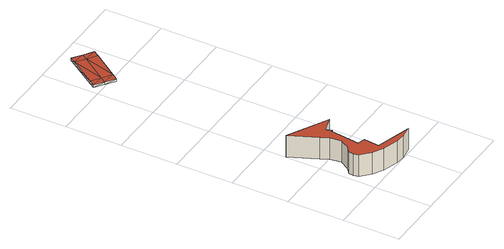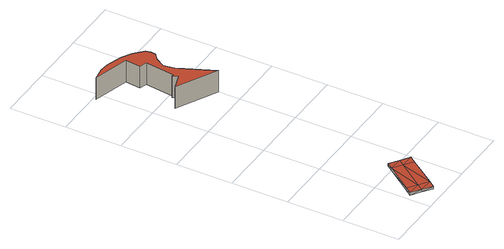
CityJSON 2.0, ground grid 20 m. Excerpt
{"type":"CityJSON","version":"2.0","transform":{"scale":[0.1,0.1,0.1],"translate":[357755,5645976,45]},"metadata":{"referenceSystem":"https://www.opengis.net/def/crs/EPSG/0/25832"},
"CityObjects":{
"building1":{"type":"Building","attributes":{"Gemeindeschluessel":"05315000","Geometrietyp2DReferenz":"3000","function":"51009_1610","roofType":"1000","measuredHeight":8.28},"geometry":[{"type":"Solid","lod":"2","boundaries":[[[[0,1,2,3]],[[4,5,1,0]],[[6,7,5,4]],[[8,9,7,6]],[[10,11,9,8]],[[12,13,11,10]],[[14,15,13,12]],[[16,17,15,14]],[[18,19,17,16]],[[20,21,19,18]],[[22,23,21,20]],[[24,25,23,22]],[[26,27,25,24]],[[28,29,27,26]],[[30,31,29,28]],[[32,33,31,30]],[[34,35,33,32]],[[36,37,35,34]],[[38,39,37,36]],[[3,2,39,38]],[[36,34,32,30,28,26,24,22,20,18,16,14,12,10,8,6,4,0,3,38]],[[1,5,7,9,11,13,15,17,19,21,23,25,27,29,31,33,35,37,39,2]]]],"semantics":{"surfaces":[{"type":"WallSurface"},{"type":"RoofSurface"},{"type":"GroundSurface"}],"values":[[0,0,0,0,0,0,0,0,0,0,0,0,0,0,0,0,0,0,0,0,1,2]]}}]},
"building2":{"type":"Building","attributes":{"Geometrietyp2DReferenz":"2000","Gemeindeschluessel":"05315000","function":"53001_1800","roofType":"9999","measuredHeight":1},"geometry":[{"type":"Solid","lod":"2","boundaries":[[[[40,41,42]],[[41,43,42]],[[44,45,40]],[[45,41,40]],[[46,47,44]],[[47,45,44]],[[48,49,46]],[[49,47,46]],[[50,51,48]],[[51,49,48]],[[52,53,50]],[[53,51,50]],[[54,55,52]],[[55,53,52]],[[56,57,54]],[[57,55,54]],[[58,59,56]],[[59,57,56]],[[42,43,58]],[[43,59,58]],[[43,57,59]],[[60,55,57]],[[60,57,61]],[[51,53,60]],[[60,53,55]],[[45,61,41]],[[41,61,43]],[[47,60,61]],[[47,61,45]],[[49,51,47]],[[47,51,60]],[[61,57,43]],[[44,40,62]],[[40,42,62]],[[46,62,63]],[[46,44,62]],[[48,46,50]],[[46,63,50]],[[62,42,56]],[[42,58,56]],[[63,56,54]],[[63,62,56]],[[50,63,52]],[[63,54,52]]]],"semantics":{"surfaces":[{"type":"WallSurface"},{"type":"GroundSurface"},{"type":"RoofSurface"}],"values":[[0,0,0,0,0,0,0,0,0,0,0,0,0,0,0,0,0,0,0,0,1,1,1,1,1,1,1,1,1,1,1,1,2,2,2,2,2,2,2,2,2,2,2,2]]}}]}
},
"vertices":[
[101,45,91],[101,45,8],[107,99,8],[107,99,91],[227,9,91],[227,9,8],[183,2,91],[183,2,8],[150,5,91],[150,5,8],[95,23,91],[95,23,8],[60,43,91],[60,43,8],[27,73,91],[27,73,8],[23,91,91],[23,91,8],[25,108,91],[25,108,8],[45,125,91],[45,125,8],[65,158,91],[65,158,8],[59,197,91],[59,197,8],[47,225,91],[47,225,8],[3,323,91],[3,323,8],[145,248,91],[145,248,8],[92,230,91],[92,230,8],[99,211,91],[99,211,8],[94,212,91],[94,212,8],[80,107,91],[80,107,8],
[180,1114,17],[180,1114,7],[147,1137,17],[147,1137,7],[165,1093,18],[165,1093,8],[99,1001,20],[99,1001,10],[84,980,21],[84,980,11],[52,1003,21],[52,1003,11],[19,1026,21],[19,1026,11],[34,1047,20],[34,1047,10],[99,1140,18],[99,1140,8],[114,1161,17],[114,1161,7],[66,1024,10],[132,1116,8],[132,1116,18],[66,1024,20]
]}
